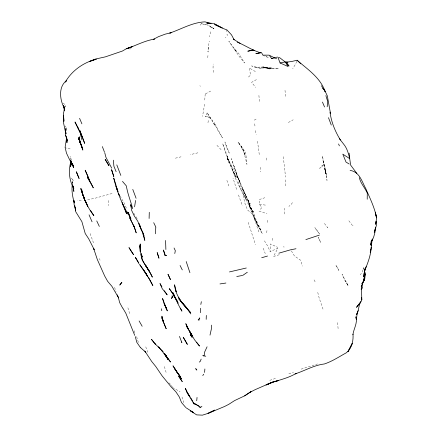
<?xml version="1.0" encoding="UTF-8"?>
<svg xmlns="http://www.w3.org/2000/svg" width="437" height="437" viewBox="0 0 437 437"><rect width="100%" height="100%" fill="white"/><g stroke="black" fill="none" stroke-linecap="round" stroke-linejoin="round"><path stroke-width="0.33" stroke-dasharray="2.19 1.64" d="M285.465 185.878L285.519 179.776M362.612 269.962L362.59 271.661L360.235 274.868M204.587 104.214L202.539 116.373M213.043 68.101L213.147 64.031M205.188 94.026L204.691 101.084M72.373 183.141L72.515 179.427L71.258 178.083M279.281 254.722L273.387 256.552L277.899 248.254L270.142 251.57L270.459 243.944L277.806 247.397M267.346 222.438L267.499 218.871M66.102 130.81L66.287 127.691L65.037 126.009M208.536 47.059L208.285 51.976L207.821 51.681L209.219 41.16M284.602 213.988L284.837 208.231M71.067 160.674L70.395 156.359M66.118 129.625L66.287 127.691M207.722 57.728L208.083 54.445M272.333 240.416L272.688 237.652M266.652 232.795L266.996 230.507M207.974 122.715L208.422 119.722M65.026 106.994L65.282 105.749L64.966 107.06M210.705 31.803L209.487 36.823M207.1 112.817L206.696 114.347L205.188 116.176L210.825 118.383L212.382 120.383L214.949 125.823L211.224 119.093L207.1 112.817L210.825 118.383L209.023 117.182L205.188 116.176M296.761 61.36L295.538 64.146L292.724 68.593M226.344 31.519L226.94 29.934M274.753 58.793L276.594 58.913L277.402 57.034M200.37 25.193L201.304 23.691L208.039 25.144M292.435 202.61L291.282 204.341L288.884 206.406M260.37 209.318L261.954 207.471L259.42 204.325L259.37 201.015M248.484 77.032L250.652 75.033L249.145 67.882L255.498 71.63M262.932 55.144L268.018 57.586L268.608 57.236M254.197 120.17L256.798 118.684M256.443 79.605L251.636 82.314L255.64 87.373M288.349 122.507L293.194 119.787M205.477 93.884L210.678 91.071M288.841 373.832L293.517 372.095M301.104 369.128L317.508 363.961M269.766 380.354L275.403 378.409M259.299 199.545L264.795 197.737M112.047 193.487L94.725 198.316L84.412 200.375M197.906 152.819L190.155 154.665M175.384 158.183L181.022 156.823M128.882 48.895L131.346 48.884M267.701 68.216L278.795 68.401L267.586 68.205L261.217 67.413L271.071 68.15L263.041 66.937L256.918 67.254L251.679 65.916C258.12 69.592 265.516 67.118 272.47 68.085L267.247 68.183M81.271 200.725L77.393 200.343M70.128 148.886L66.714 148.372L65.113 147.378M259.42 204.325L266.832 205.286M255.596 67.538L262.205 68.735M201.304 23.691L208.012 25.128L215.162 29.366M259.026 211.098L266.958 213.688M275.408 58.312L276.594 58.913M172.5 387.543L180.049 391.656M64.845 104.443L63.463 103.394L63.66 104.634M265.472 55.619L268.018 57.586M199.856 85.756L200.43 86.264M168.857 382.812L171.244 384.953M221.095 149.673L216.441 144.794M73.498 180.59L72.515 179.427L72.591 183.3M327.362 227.267L327.734 227.748L323.954 222.854M239.394 143.839L237.799 141.763L245.654 152.409L246.949 164.323L243.759 151.492L241.579 146.237L245.288 155.791L243.759 151.492L239.394 143.839L241.994 147.264M348.873 220.783L353.123 226.41L352.998 225.721M253.575 212.109L249.745 206.575L253.023 211.83L249.014 205.352L253.575 212.109L254.946 218.582L256.803 223.072L262.38 233.762C254.864 221.286 250.303 207.264 243.649 194.35L246.118 199.999L243.704 194.514L240.088 187.926M249.745 206.575L251.734 209.465M120.033 195.945L124.665 203.899L126.583 208.831M133.711 213.169L135.754 216.299M264.44 240.842L267.712 246.091L270.142 251.57M291.386 250.904L294.423 255.913L300.618 260.261L302.415 266.117M347.65 284.908L344.46 279.631L342.051 274.152L348.311 286.153L345.487 280.778M247.926 199.949L250.243 204.041L247.107 198.748L242.256 187.926L247.926 199.949L250.013 205.521L247.926 199.949L242.748 189.079L237.581 176.783L245.922 195.787M314.066 279.877L315.29 282.1M136.093 216.823L137.387 219.199M258.584 226.361L256.137 221.832L256.803 223.072L254.531 217.55L254.946 218.582M237.897 177.815L231.386 158.636L237.897 177.815L240.246 182.442L238.067 178.078L236.198 172.446M250.505 207.793L240.672 185.916L239.186 180.181L230.731 164.301L227.393 158.828L230.528 164.115L227.158 157.467L229.31 163.017L225.279 150.415L222.613 143.576L226.382 154.829L228.95 160.27L227.005 156.085L228.611 161.783L236.264 178.121L233.003 171.441L230.446 164.416L233.587 172.702L236.543 177.203L233.003 171.441L234.838 177.078L242.486 192.979L245.255 204.5L247.621 209.989L252.493 214.146C255.197 220.281 256.94 226.759 259.316 233.025M171.495 385.472L172.249 387.024M99.439 258.546L100.057 260.173M90.115 233.582L94.048 244.31M263.265 248.216L265.243 253.564M145.767 346.863L147.728 352.238M238.487 195L242.371 205.827M323.003 309.101L319.207 298.132L317.65 291.998M248.249 222.378L255.427 244.66M234.232 166.579L236.117 172.107M226.901 180.366L228.753 185.954M182 397.036L183.835 402.641M114.598 287.349L116.034 291.703M236.619 189.461L233.019 178.11M325.958 173.189L323.872 166.191L322.375 155.763L323.801 162.695C324.407 168.715 326.827 174.368 327.002 180.454L325.03 167.305L323.391 161.619L325.778 173.97L325.117 169.272L326.319 174.51L324.806 168.786M164.378 366.577L166.109 372.39M136.655 336.643L138.365 342.471M127.91 307.795L129.663 313.766M238.263 181.852L239.842 187.56M70.75 157.686L71.482 160.854M255.514 130.603L256.18 134.558M134.372 330.749L134.787 333.365M258.469 148.596L259.414 155.643M283.859 246.293L283.99 247.266M266.302 157.981L266.619 160.406M257.519 141.238L258.447 148.416M72.296 182.087L72.537 183.966M283.351 156.681L284.088 164.017M108.207 200.512L108.808 205.619M284.116 164.301L284.848 170.774M254.738 123.808L255.11 127.511M337.544 322.626L338.107 328.602M285.006 90.355L285.596 96.577M284.968 171.757L285.465 177.083M258.906 95.424L259.447 101.428M213.141 70.21L213.453 73.782M260.239 167.289L260.43 171.856M322.49 165.164L322.053 166.792L319.666 168.305L322.49 165.164M264.183 67.145L263.435 66.959L269.935 69.019L264.183 67.145M212.125 27.416L209.225 26.247L213.988 28.82L212.125 27.416M234.319 48.917L236.636 51.708L228.846 41.247L239.492 56.783L244.573 62.972L238.848 53.669L234.319 48.917M225.743 37.451L225.902 37.708L225.743 37.451M319.518 233.997L314.88 227.682L319.518 233.997M318.131 237.215L320.829 242.617L318.131 237.215M260.949 229.955C254.667 221.466 251.433 211.24 248.484 201.222L253.684 214.933L260.949 229.955M222.455 137.928L217.085 129.052L214.185 122.584L222.455 137.928M338.883 270.377L335.845 264.969L338.883 270.377M229.217 153.081L226.77 147.613L224.946 141.97L229.217 153.081M364.032 269.46L363.289 266.936L363.988 269.443"/><path stroke-width="0.66" d="M367.222 199.25L367.277 193.105C364.911 187.697 360.694 183.556 359.296 177.641M361.279 288.529L361.224 289.709L362.147 288.038L362.229 283.722M63.633 117.203L63.507 122.748L65.916 133.924L65.992 132.679M371.166 247.266C370.827 255.503 367.697 263.303 364.595 270.853L365.217 268.285L363.699 276.856L364.032 273.092M211.437 325.133L211.328 329.198L210 335.13M149.104 218.484L149.285 212.306M72.329 184.381C71.389 190.608 72.586 197.005 74.339 203.014L73.984 200.425M206.182 319.349L206.324 315.405M363.163 281.466L361.863 283.848C365.037 280.428 365.561 275.064 364.403 270.727M155.37 233.773L155.78 227.53M327.187 106.765L327.646 101.313L325.871 95.594M66.446 137.3L67.522 141.047L65.605 135.432L65.829 132.853M204.576 372.428L204.882 368.986M196.71 400.756L197.049 397.413M71.029 160.931L70.395 166.759L70.991 161.346M363.874 279.56L363.344 282.029L364.791 278.489L364.961 272.622L364.698 274.578M376 221.827L375.716 224.334L376.601 217.976L375.301 212.191L376.541 217.861C374.717 207.624 369.921 198.245 365.873 188.779C361.907 181.661 359.64 171.757 350.108 170.403M371.237 245.414L371.357 244.43M364.092 279.145L363.917 280.45L365.064 274.015L364.666 275.862M364.267 277.839L364.442 276.534M370.614 249.664L370.243 252.275L371.084 249.205L372.062 239.973L370.45 245.064L372.439 239.006M66.369 137.12L66.582 138.01L65.113 147.378L66.479 153.141L69.652 159.844L73.11 165.366L70.614 161.007L73.711 167.726L72.209 163.367M134.591 206.827L135.563 200.441M200.823 304.463L201.342 301.683M362.147 288.038L361.246 286.858L361.486 285.569M174.767 253.536L175.324 250.723L174.057 247.992M64.512 109.485L64.261 110.73L63.971 106.661M70.925 161.319C68.374 170.326 68.959 180.273 73.831 188.489L73.345 186.604M358.16 310.669L356.619 314.569L358.16 310.669L359.498 304.256L360.842 301.721L356.521 307.326C358.373 304.19 363.049 301.519 361.596 297.28M64.49 109.026L63.349 113.822L63.917 121.213L63.644 116.586M357.384 312.663L356.308 319.316L355.893 316.874M198.895 320.463L199.49 317.901L199.785 318.081L198.163 319.939M201.135 359.099L200.403 361.208L199.277 362.115M364.595 270.853L366.173 266.608M361.246 286.858L363.95 280.286M371.914 240.039L370.953 242.218C374.077 237.848 375.126 232.424 375.7 227.185L374.269 232.276L376.361 225.585L376.071 221.198M172.287 296.805L171.457 298.515L172.866 296.608L171.998 295.8L172.287 296.805L172.866 296.608M363.813 280.275L364.791 278.489M207.083 346.798L204.571 352.173L204.21 355.445L203.762 355.92L202.741 355.281M202.757 375.569L203.735 374.219M66.561 80.681L65.326 82.107C71.799 70.586 83.62 62.42 96.266 59.181L89.782 61.399L95.271 59.115L105.563 56.805L122.387 51.053L126.561 48.633L132.602 46.524L126.473 48.791C135.863 45.552 144.581 40.734 154.469 39.073L153.19 39.488L158.5 36.642L165.328 34.119L171.102 32.72L169.796 33.065C181.464 29.115 192.373 22.38 204.964 21.866L211.131 23.456M66.429 80.659C58.203 86.93 59.842 99.783 64.152 107.917L63.463 105.404M201.905 406.35L200.741 407.262M242.759 275.408L247.331 272.235M244.644 395.851L250.936 391.667L244.644 395.851L234.598 400.582L228.715 404.378L224.58 406.481L208.116 413.353L202.468 415.15L196.688 414.888L190.51 410.944L193.487 412.528M249.773 392.431L255.11 389.678L272.104 382.266M267.286 384.429L266.046 384.964C275.845 380.403 286.912 379.026 296.259 373.329L295.035 373.925C304.868 370.729 313.93 365.217 324.369 363.966C332.257 361.383 339.123 356.723 346.333 352.774C351.703 348.573 353.588 340.734 352.976 334.136L352.954 334.485C353.752 328.706 357.712 323.036 355.964 317.033M271.497 382.566L267.149 384.489L273.496 381.796L278.495 380.572L272.726 381.993L273.496 381.796M199.512 407.721L200.621 407.262L193.351 402.865L187.063 392.497L185.283 388.269L187.997 393.671M319.327 235.139L305.867 239.596M278.877 253.176L290.496 249.827L295.986 248.746M261.703 257.732L267.52 256.038M237.236 42.132C245.212 45.328 252.384 50.479 260.769 52.833L255.863 53.647L261.402 52.473L262.932 55.144L269.159 55.155L271.677 58.591L277.402 57.034M229.458 271.929L246.299 268.001M165.049 255.683L166.431 255.618L165.049 255.683L163.427 250.002L165.421 255.59M300.765 63.797L297.111 60.235L291.315 61.573L286.251 62.12L289.032 66.08L285.443 62.174L287.972 66.479L280.106 62.966L278.074 57.728L279.74 57.733L285.214 61.961L287.912 62.305M280.106 62.966L285.214 61.961M253.668 50.102L247.795 51.2L253.001 49.96L254.176 50.572M236.756 276.517L242.207 275.512M219.975 283.941L225.907 283.034M213.076 23.336L206.772 23.101L209.263 23.358M271.677 58.591L272.906 58.673M203.762 355.92L205.794 356.199M213.666 23.554C217.812 25.991 222.367 28.329 226.94 29.934L231.501 34.845L234.128 39.794L233.26 39.084L240.093 43.378M214.938 24.729L222.204 27.957L214.567 23.833M193.602 412.615L186.266 407.885M270.066 55.614L274.813 58.017M199.119 406.235L193.351 402.865L194.328 404.236L193.116 402.051M349.218 164.017L346.006 162.061L342.794 154.135L349.715 158.636L350.616 165.066L356.772 173.342M363.655 278.129L364.578 278.855M140.572 347.666L145.772 352.217M154.485 343.209L155.496 344.361L151.459 339.314L154.485 343.209L163.236 351.9M145.559 265.281L142.211 260.048L140.96 254.252C141.867 263.112 149.257 269.116 152.344 277.145L148.853 270.525L145.559 265.281L149.552 271.765L145.445 265.166L146.324 266.494M178.547 297.389L181.819 302.639L182.857 303.781L178.793 298.744L190.543 312.564C183.223 304.638 175.516 296.155 174.571 284.777L176.275 291.867L175.761 290.578M159.636 347.961L158.576 346.825L162.548 351.528M297.111 60.235C307.637 69.417 320.474 77.671 325.215 91.754L324.533 90.754M183.147 304.054L185.321 306.419M321.501 85.69L322.823 88.263L324.735 90.459L327.329 95.894L330.498 113.434M185.78 407.502L181.508 402.521L179.317 396.976L175.86 391.776L171.146 386.903L162.078 375.815L155.763 366.501L151.688 361.465L144.827 351.048M122.486 181.382L126.364 185.938C127.593 193.799 130.734 201.096 132.668 208.76M161.969 350.845L168.158 359.514L164.787 353.937M339.516 138.819L343.46 143.888C347.027 148.039 348.458 153.431 349.715 158.636L349.141 153.201M132.247 252.865L133.585 254.7L128.975 247.61L132.591 253.329M166.732 356.898L170.506 362.016L164.165 353.265L166.732 356.898L165.863 355.707M164.29 290.714L167.18 294.844L162.214 288.617L159.986 283.515L161.936 286.88M140.408 347.519L136.808 342.351L135.306 336.632M190.281 397.184L187.063 392.497L189.609 396.283M322.823 88.263L323.85 89.76M190.805 313.919L186.43 307.533L187.249 308.741M191.237 333.759L189.816 331.688L192.28 335.736L186.67 326.45L194.569 339.833L199.512 346.055L196.508 342.198M143.451 269.673L139.687 264.549L149.241 278.959L152.857 285.547L148.536 277.506M144.5 271.235L143.8 270.192L147.548 276.124L145.914 273.502M145.543 272.792L146.237 273.83M119.011 194.378L118.329 193.334L119.662 195.672M90.492 210.41L93.862 215.632C87.52 207.641 83.702 198.158 80.774 188.494L84.554 199.736L87.766 206.428L86.007 202.129M90.699 182.447L87.329 177.22L93.305 187.877L90.989 183.048M175.871 298.668L173.549 295.008L175.871 299.105L173.434 294.636L169.25 288.6C174.871 295.336 177.367 303.797 181.934 311.139L180.448 308.134M144.609 271.399L145.259 272.453M85.854 201.839L84.554 199.736L83.183 195.399L84.215 197.846M188.32 394.196L189.287 395.758M118.618 297.908L111.905 286.311L107.649 281.324L104.672 275.987L97.336 259.567L93.6 248.309L94.174 249.582L88.695 238.793L85.226 233.533L81.899 221.674L75.667 211.634L74.825 205.729M147.253 275.397L147.897 276.452M164.798 353.965L168.092 359.378L166.044 355.838M174.063 294.746L172.675 292.391L178.105 303.196L176.57 299.52M139.103 320.949L142.167 326.27M340.412 139.998C335.141 131.482 331.322 122.114 330.001 112.145M189.887 332.038L191.291 334.578M190.996 398.227L192.509 400.958M122.568 307.976L119.662 302.623L118.209 296.887M65.605 135.432L66.266 136.677L66.987 142.615L66.582 138.01M89.055 214.824L92.054 221.805M78.261 128.303L74.989 121.983L82.746 137.983M122.813 308.14L125.823 313.231L134.716 335.365M131.706 221.821L129.598 217.67L134.377 227.235L136.218 232.872L133.902 225.94L134.377 227.235L132.007 222.422M96.746 220.925L99.336 226.432M111.741 168.179L106 157.457L104.694 152.584M77.77 127.364L82.254 136.994L84.68 143.418L82.964 138.589M180.077 265.488L182.289 269.908M80.233 132.832L80.446 133.263M153.704 222.684L155.862 227.169M227.12 34.67L227.349 35.151M322.457 102.067L324.538 106.972M338.577 143.959L339.38 145.865M79.589 118.34L81.905 123.851M116.122 171.714L113.888 166.18L113.418 160.182M117.182 294.795L117.924 296.636M136.098 198.289L132.772 189.396M81.031 144.434L78.846 138.895L82.631 148.711L78.42 137.584L82.855 150.077L81.233 145.062M120.831 175.434L116.799 164.896M165.142 305.348L167.316 310.898L164.29 304.152L162.542 298.487L163.984 302.251M181.623 341.98L181.858 342.586L179.476 336.419M118.209 191.947L116.062 186.397L117.558 190.696L116.144 185.632M102.351 146.597L104.367 151.858M328.482 117.662L331.284 125.102M141.031 229.179L138.988 223.591L140.758 228.72M141.058 253.476L142.369 257.164L140.261 251.592L139.818 245.589L140.468 250.215M186.211 261.55L189.92 272.688M115.969 184.998L113.724 178.045C116.821 191.138 121.732 203.555 128.636 215.097L127.626 211.961M131.39 207.143L130.641 204.603L131.668 210.448L134.246 215.889L137.704 221.089L143.942 235.86L143.199 233.183L140.556 227.885L139.867 225.345M142.888 233.768L144.816 240.421L143.888 235.904M80.403 134.208L81.948 139.922M63.414 105.328L64.359 108.988L63.96 106.502M161.799 310.723L161.329 308.768M75.197 207.646L75.694 210.202L74.115 204.494L73.848 200.485M63.425 115.221L63.573 116.133M65.255 128.942L65.441 131.204L65.239 128.609M70.996 161.089L71.215 165.115L71.144 162.094M165.574 240.454L165.88 249.505M361.525 288.699L361.803 299.913M200.632 308.26L200.649 312.706M352.156 343.668L348.092 351.495L352.156 343.668M121.388 282.766L119.765 285.088L121.912 282.471L121.388 282.766M214.72 410.141L208.116 413.353L214.72 410.141M196.803 369.981L195.743 368.724L196.803 369.981M186.042 307.151L180.891 301.464L186.042 307.151M180.104 376.415L178.471 373.974L180.104 376.415M190.663 335.07L190.199 334.431L192.154 337.337L190.663 335.07M178.722 376.344L182.224 381.539L178.722 376.344M187.326 344.312L183.256 337.277L187.326 344.312M178.067 373.673L174.549 368.484L181.448 378.901L178.067 373.673M177.214 372.477L173.052 365.927L177.214 372.477M105.776 160.363L105.175 159.396L108.928 165.65L105.776 160.363M135.798 258.043L135.317 257.262L138.906 263.336L135.798 258.043M76.907 173.003L76.267 171.752L79.108 178.547L76.907 173.003M73.356 166.399L70.614 161.007L73.356 166.399M128.74 213.644L128.117 212.387L130.942 219.177L128.74 213.644M188.62 329.662L185.84 323.779L188.62 329.662M168.589 275.534L167.977 274.278L170.463 279.582L168.589 275.534M166.797 309.614L164.159 303.027L166.797 309.614M124.621 208.176L122.109 202.724L126.593 213.78L124.621 208.176M87.69 175.701L85.182 170.244L89.809 181.262L87.69 175.701M80.206 131.417L79.627 130.15L82.254 136.994L80.206 131.417M112.052 170.938L111.49 169.665L113.811 176.603L112.052 170.938M166.158 328.711L163.323 321.922L161.892 316.175L163.547 322.479L161.75 317.633L166.158 328.711M84.352 198.748L82.145 192.832L81.588 188.97L82.429 193.318L84.352 198.748M157.2 252.652L158.942 258.12L157.2 252.652M73.853 191.33L73.006 186.047L73.853 191.33M80.14 142.883L79.277 136.918L80.14 142.883M140.261 251.592L140.206 244.065L140.261 251.592"/></g></svg>
